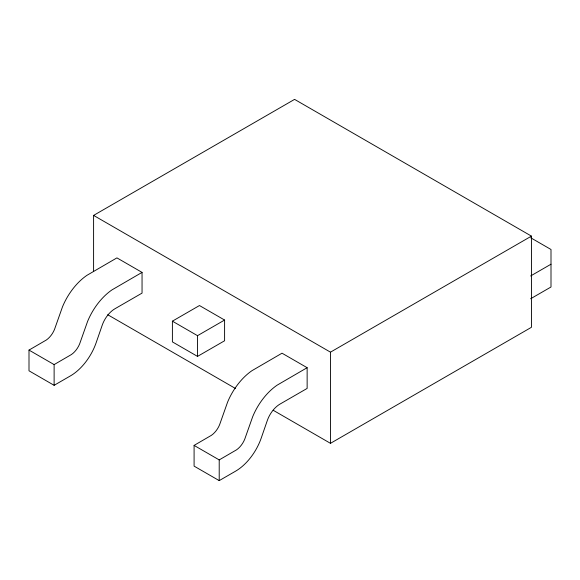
<?xml version="1.0" encoding="UTF-8"?>
<svg xmlns="http://www.w3.org/2000/svg" width="580" height="580" viewBox="0 0 580 580"><rect width="100%" height="100%" fill="white"/><g stroke="black" fill="none" stroke-linecap="round" stroke-linejoin="round"><path stroke-width="0.87" d="M93.597 271.375L93.597 215.405L294.582 99.376L531.447 236.125L531.447 327.294L330.469 443.33L273.209 410.277M142.049 272.39L112.005 289.869A45.573 26.317 -60 0 0 87.602 321.378L79.619 343.954A15.305 8.838 -60 0 1 71.427 354.532L54.121 364.595L29 350.088L29 370.808L54.121 385.316L70.427 375.898A40.709 23.505 -60 0 0 96.171 342.664L102.218 325.206A20.169 11.643 -60 0 1 114.978 308.741L142.049 293.11L142.049 272.39L116.928 257.882L86.884 275.362A45.573 26.317 -60 0 0 62.481 306.871L54.498 329.447A15.305 8.838 -60 0 1 46.306 340.025L29 350.088M172.398 321.168L199.469 305.537L224.598 320.044L224.598 340.764L197.519 356.395L172.398 341.888L172.398 321.168L197.519 335.675L224.598 320.044M93.597 215.405L330.469 352.161L531.447 236.125M307.139 367.698L277.095 385.185A45.573 26.317 -60 0 0 252.692 416.686L244.709 439.263A15.305 8.838 -60 0 1 236.517 449.841L219.211 459.904L194.09 445.404L194.09 466.124L219.211 480.624L235.516 471.214A40.709 23.505 -60 0 0 261.261 437.98L267.308 420.522A20.169 11.643 -60 0 1 280.067 404.05L307.139 388.419L307.139 367.698L282.018 353.198L251.974 370.678A45.573 26.317 -60 0 0 227.57 402.186L219.588 424.763A15.305 8.838 -60 0 1 211.388 435.341L194.09 445.404M530.62 275.971L551 264.204M530.62 298.765L551 286.998L551 249.487L530.664 237.749M107.721 314.73L235.567 388.542M330.469 352.161L330.469 443.33M219.211 459.904L219.211 480.624M197.519 335.675L197.519 356.395M54.121 364.595L54.121 385.316"/></g></svg>
